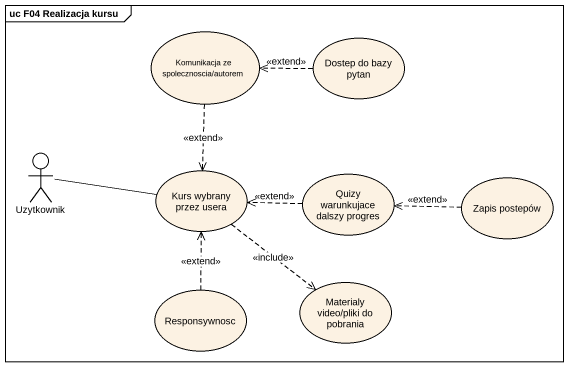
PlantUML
@startuml
mainframe uc F04 Realizacja kursu
usecase "Komunikacja ze spolecznoscia/autorem" as Komunikacja_ze
usecase "Dostep do bazy pytan" as Dostep_do_bazy_pytan
actor Uzytkownik
usecase "Kurs wybrany przez usera" as Kurs_wybrany_przez_usera
usecase "Quizy warunkujace dalszy progres" as Quizy_warunkujace_dalszy
usecase "Zapis postepów" as Zapis_postepów
usecase Responsywnosc
usecase "Materialy video/pliki do pobrania" as Materialy_video_pliki_do
Komunikacja_ze ..> Kurs_wybrany_przez_usera : <<extend>>
Dostep_do_bazy_pytan .left.> Komunikacja_ze : <<extend>>
Uzytkownik -right- Kurs_wybrany_przez_usera
Kurs_wybrany_przez_usera ..> Materialy_video_pliki_do : <<include>>
Quizy_warunkujace_dalszy .left.> Kurs_wybrany_przez_usera : <<extend>>
Zapis_postepów .left.> Quizy_warunkujace_dalszy : <<extend>>
Responsywnosc .up.> Kurs_wybrany_przez_usera : <<extend>>
@enduml
